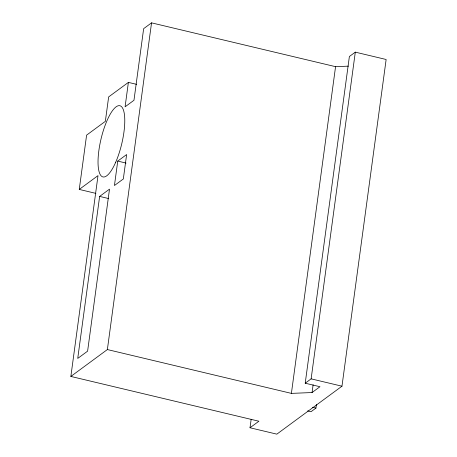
<?xml version="1.0" encoding="UTF-8"?>
<svg xmlns="http://www.w3.org/2000/svg" width="457" height="457" viewBox="0 0 457 457"><rect width="100%" height="100%" fill="white"/><g stroke="black" fill="none" stroke-linecap="round" stroke-linejoin="round"><path stroke-width="0.69" d="M95.89 193.385L79.255 189.427L86.596 135.146L105.344 121.345L108.646 96.918L128.388 82.391L136.7 84.368M70.858 376.437L107.372 349.559L291.395 393.386L312.062 392.54L319.963 386.725L305.213 383.212L349.382 56.508L355.306 52.144L386.142 59.49L341.973 386.199L276.833 434.15L250.013 427.763L258.896 421.223L70.858 376.437L98.009 175.619L79.255 189.427M99.637 196.413L77.736 358.425L87.607 351.159L109.509 189.147L99.637 196.413L108.646 198.555M117.746 161.087L114.444 185.513L123.327 178.973L126.629 154.552L117.746 161.087L126.058 163.069M128.388 82.391L125.087 106.812L133.97 100.277L143.652 28.66L151.547 22.85L335.564 66.676L348.394 66.151M107.372 349.559L151.547 22.85M250.013 427.763L251.161 419.28M291.395 393.386L335.564 66.676M305.213 383.212L311.131 378.853L355.306 52.144M312.062 392.54L313.114 384.76M307.658 410.917L311.011 411.717L315.947 408.084L316.421 404.548M311.131 378.853L341.973 386.199M312.594 407.284L315.947 408.084M115.718 162.195A36.589 10.631 -76.6 0 0 120.208 105.824A36.589 10.631 -76.6 0 0 98.284 155.946A36.589 10.631 -76.6 0 0 115.718 162.195"/></g></svg>
